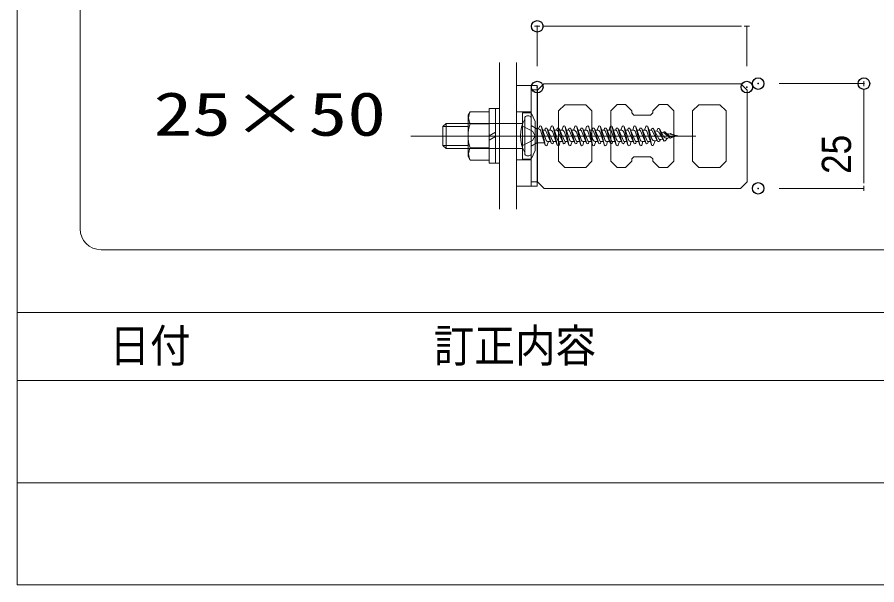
# Model space of a CAD drawing. Units: millimetres, scale not verified. Extents: x -1200 to 1200, y -500 to 500.
# Drawn here: x 98.61 to 139.62, y -113 to -85.89 of the extents above; entities that cross this region are included whole.
import ezdxf
from ezdxf.enums import TextEntityAlignment as Align

# ---------------------------------------------------------------- set-up
doc = ezdxf.new("R2010")
doc.units = ezdxf.units.MM
doc.header["$LTSCALE"] = 1.1
doc.header["$PDMODE"] = 32
doc.header["$PDSIZE"] = 0.55
for name, color, linetype, lineweight in [('0-0_一般', 7, 'Continuous', 9), ('0-1_0', 7, 'Continuous', 9), ('0-4_ルーバー', 7, 'Continuous', 9), ('0-8_背面金物', 7, 'Continuous', 9)]:
    doc.layers.add(name, color=color, linetype=linetype, lineweight=lineweight)
doc.layers.add('0-A_Defpoints', color=7, linetype='Continuous')
doc.styles.add('Osaka', font='')
doc.styles.add('ＭＳ ゴシック', font='')
doc.styles.get('Osaka').set_extended_font_data('Osaka')
doc.styles.get('ＭＳ ゴシック').set_extended_font_data('MS Gothic')

# ---------------------------------------------------------------- blocks, each defined once
blk = doc.blocks.new('グループ-41-1')
at = {"layer": '0-4_ルーバー'}
for points in [[(119343.3, 175023.18), (119335.79, 175015.69), (119335.79, 174905.98), (119343.6, 174898.18), (119577.98, 174898.18), (119585.79, 174905.98), (119585.79, 175015.69), (119578.28, 175023.18)], [(119400.8, 174990.68), (119400.8, 174930.68), (119393.3, 174923.18), (119368.3, 174923.18), (119360.8, 174930.68), (119360.8, 174990.68), (119368.3, 174998.18), (119393.3, 174998.18)], [(119498.29, 174990.83), (119498.29, 174930.84), (119490.79, 174923.34), (119480.79, 174923.34), (119473.29, 174930.84), (119473.29, 174933.34), (119470.79, 174935.84), (119450.79, 174935.84), (119448.29, 174933.34), (119448.29, 174930.84), (119440.79, 174923.34), (119430.8, 174923.34), (119423.3, 174930.84), (119423.3, 174990.83), (119430.8, 174998.33), (119440.79, 174998.33), (119448.29, 174990.83), (119448.29, 174988.33), (119450.79, 174985.83), (119470.79, 174985.83), (119473.29, 174988.33), (119473.29, 174990.83), (119480.79, 174998.33), (119490.79, 174998.33)], [(119560.79, 174990.68), (119560.79, 174930.68), (119553.29, 174923.18), (119528.29, 174923.18), (119520.79, 174930.68), (119520.79, 174990.68), (119528.29, 174998.18), (119553.29, 174998.18)]]:
    blk.add_lwpolyline(points, close=True, dxfattribs=at)
blk = doc.blocks.new('_DOT')
at = {"layer": '0-1_0'}
for p, q in [((-2.5, 0), (-5, 0)), ((-1.25, 0), (1.25, 0))]:
    blk.add_line(p, q, dxfattribs=at)
blk = doc.blocks.new('グループ-1264-1')
at = {"layer": '0-8_背面金物'}
for p, q in [((119253.08, 174975.79), (119226.83, 174975.79)), ((119226.83, 174945.79), (119226.83, 174975.79)), ((119253.08, 174975.79), (119318.25, 174975.79)), ((119253.08, 174949.54), (119223.08, 174949.54)), ((119253.08, 174945.79), (119226.83, 174945.79)), ((119253.08, 174945.79), (119318.08, 174945.79))]:
    blk.add_line(p, q, dxfattribs=at)
for points in [[(119328.08, 174933.29), (119328.08, 174988.29), (119318.08, 174988.29), (119318.08, 174933.29)], [(119328.08, 174933.29), (119328.08, 174988.29), (119333.08, 174978.29), (119333.08, 174943.29)]]:
    blk.add_lwpolyline(points, close=True, dxfattribs=at)
for points in [[(119253.08, 174972.04), (119223.08, 174972.04), (119226.83, 174975.79)], [(119223.08, 174972.04), (119223.08, 174949.54), (119226.83, 174945.79)]]:
    blk.add_lwpolyline(points, dxfattribs=at)
blk = doc.blocks.new('グループ-1265-1')
at = {"layer": '0-8_背面金物'}
for p, q in [((119278.08, 174928.48), (119278.08, 174993.48)), ((119290.58, 174993.48), (119278.08, 174993.48)), ((119285.58, 174928.48), (119285.58, 174993.48)), ((119290.58, 174928.48), (119290.58, 174993.48)), ((119255.6, 174989.84), (119253.08, 174985.48)), ((119253.08, 174985.48), (119253.08, 174936.48)), ((119278.08, 174989.84), (119255.6, 174989.84)), ((119278.08, 174975.41), (119255.6, 174975.41)), ((119278.08, 174960.98), (119285.58, 174965.31)), ((119278.08, 174955.98), (119285.58, 174960.31)), ((119278.08, 174946.54), (119255.6, 174946.54)), ((119290.58, 174928.48), (119278.08, 174928.48))]:
    blk.add_line(p, q, dxfattribs=at)
blk.add_lwpolyline([(119278.08, 174932.11), (119255.6, 174932.11), (119253.08, 174936.48)], dxfattribs=at)
for centre, radius, start, end in [((119268.1, 174982.63), 14.43, 150.00001, 209.99999), ((119295.65, 174960.98), 42.57, 160.18087, 199.81913), ((119268.1, 174939.33), 14.43, 150.00001, 209.99999)]:
    blk.add_arc(centre, radius, start, end, dxfattribs=at)
blk = doc.blocks.new('グループ-1266-1')
at = {"layer": '0-8_背面金物'}
for p, q in [((119328.08, 175015.98), (119335.58, 175015.98)), ((119310.58, 174989.73), (119328.08, 174989.73)), ((119310.58, 174932.23), (119328.08, 174932.23)), ((119328.08, 174905.98), (119335.58, 174905.98))]:
    blk.add_line(p, q, dxfattribs=at)
for points in [[(119310.58, 174900.98), (119310.58, 175020.98), (119335.58, 175020.98), (119335.58, 174900.98)], [(119328.08, 175020.98), (119335.58, 175020.98), (119335.58, 174900.98), (119328.08, 174900.98)]]:
    blk.add_lwpolyline(points, close=True, dxfattribs=at)
blk = doc.blocks.new('グループ-1267-1')
at = {"layer": '0-8_背面金物'}
for p, q in [((119325.58, 174984.73), (119323.08, 174984.73)), ((119317.31, 174972.98), (119329.9, 174966.7)), ((119320.58, 174939.73), (119320.58, 174982.23)), ((119328.08, 174939.73), (119328.08, 174982.23)), ((119328.08, 174973.48), (119335.18, 174969.38)), ((119329.9, 174966.7), (119332.94, 174960.98)), ((119336.31, 174969.38), (119335.18, 174969.38)), ((119337.05, 174969.26), (119338.09, 174972.01)), ((119339.21, 174967.75), (119345.12, 174949.99)), ((119340.48, 174971.96), (119345.63, 174956.48)), ((119345.08, 174950.13), (119340.52, 174971.82)), ((119341.85, 174967.83), (119344.4, 174967.83)), ((119344.4, 174967.83), (119345.16, 174969.56)), ((119345.83, 174967), (119352.2, 174952.39)), ((119347.48, 174969.56), (119353.78, 174955.11)), ((119352.14, 174952.56), (119347.54, 174969.39)), ((119348.24, 174967.83), (119350.6, 174967.83)), ((119348.25, 174967.83), (119350.79, 174967.83)), ((119350.6, 174967.83), (119352.18, 174972.01)), ((119354.12, 174965.29), (119359.21, 174949.99)), ((119354.57, 174971.96), (119359.72, 174956.48)), ((119359.17, 174950.13), (119354.61, 174971.82)), ((119355.94, 174967.83), (119358.49, 174967.83)), ((119358.49, 174967.83), (119359.25, 174969.56)), ((119360, 174966.84), (119366.3, 174952.39)), ((119361.58, 174969.56), (119367.88, 174955.11)), ((119366.24, 174952.56), (119361.64, 174969.39)), ((119362.34, 174967.83), (119364.7, 174967.83)), ((119362.34, 174967.83), (119364.88, 174967.83)), ((119364.7, 174967.83), (119366.28, 174972.01)), ((119368.22, 174965.29), (119373.31, 174949.99)), ((119368.67, 174971.96), (119373.82, 174956.48)), ((119373.27, 174950.13), (119368.71, 174971.82)), ((119370.04, 174967.83), (119372.59, 174967.83)), ((119372.59, 174967.83), (119373.35, 174969.56)), ((119373.92, 174967.15), (119380.36, 174952.39)), ((119375.63, 174969.56), (119381.94, 174955.11)), ((119380.3, 174952.56), (119375.69, 174969.39)), ((119376.39, 174967.83), (119378.76, 174967.83)), ((119376.44, 174967.83), (119378.98, 174967.83)), ((119378.76, 174967.83), (119380.33, 174972.01)), ((119382.27, 174965.29), (119387.37, 174949.99)), ((119382.72, 174971.96), (119387.88, 174956.48)), ((119387.33, 174950.13), (119382.76, 174971.82)), ((119384.1, 174967.83), (119386.65, 174967.83)), ((119386.65, 174967.83), (119387.41, 174969.56)), ((119388.15, 174966.84), (119394.46, 174952.39)), ((119389.73, 174969.56), (119396.04, 174955.11)), ((119394.4, 174952.56), (119389.79, 174969.39)), ((119390.49, 174967.83), (119393.04, 174967.83)), ((119393.04, 174967.83), (119394.42, 174971.96)), ((119396.31, 174965.47), (119401.47, 174949.99)), ((119396.82, 174971.96), (119401.98, 174956.48)), ((119401.43, 174950.13), (119396.86, 174971.82)), ((119398.2, 174967.83), (119400.75, 174967.83)), ((119400.75, 174967.83), (119401.51, 174969.56)), ((119402.25, 174966.84), (119408.56, 174952.39)), ((119403.83, 174969.56), (119410.14, 174955.11)), ((119408.5, 174952.56), (119403.89, 174969.39)), ((119404.59, 174967.83), (119407.14, 174967.83)), ((119407.14, 174967.83), (119408.52, 174971.96)), ((119410.41, 174965.47), (119415.57, 174949.99)), ((119410.92, 174971.96), (119416.08, 174956.48)), ((119415.53, 174950.13), (119410.96, 174971.82)), ((119412.3, 174967.83), (119414.85, 174967.83)), ((119414.85, 174967.83), (119415.61, 174969.56)), ((119416.35, 174966.84), (119422.66, 174952.39)), ((119417.93, 174969.56), (119424.24, 174955.11)), ((119422.6, 174952.56), (119417.99, 174969.39)), ((119418.69, 174967.83), (119421.24, 174967.83)), ((119421.24, 174967.83), (119422.62, 174971.96)), ((119424.51, 174965.47), (119429.67, 174949.99)), ((119425.02, 174971.96), (119430.18, 174956.48)), ((119429.63, 174950.13), (119425.06, 174971.82)), ((119426.4, 174967.83), (119428.95, 174967.83)), ((119428.95, 174967.83), (119429.71, 174969.56)), ((119430.45, 174966.84), (119436.76, 174952.39)), ((119432.03, 174969.56), (119438.34, 174955.11)), ((119436.7, 174952.56), (119432.09, 174969.39)), ((119432.79, 174967.83), (119435.34, 174967.83)), ((119435.34, 174967.83), (119436.72, 174971.96)), ((119438.61, 174965.47), (119443.77, 174949.99)), ((119439.12, 174971.96), (119444.28, 174956.48)), ((119443.73, 174950.13), (119439.16, 174971.82)), ((119440.5, 174967.83), (119443.05, 174967.83)), ((119443.05, 174967.83), (119443.81, 174969.56)), ((119444.55, 174966.84), (119450.86, 174952.39)), ((119446.13, 174969.56), (119452.44, 174955.11)), ((119450.8, 174952.56), (119446.19, 174969.39)), ((119446.89, 174967.83), (119449.44, 174967.83)), ((119449.44, 174967.83), (119450.82, 174971.96)), ((119452.71, 174965.47), (119457.87, 174949.99)), ((119453.22, 174971.96), (119458.38, 174956.48)), ((119457.83, 174950.13), (119453.26, 174971.82)), ((119454.6, 174967.83), (119457.15, 174967.83)), ((119457.15, 174967.83), (119457.91, 174969.56)), ((119458.65, 174966.84), (119464.96, 174952.39)), ((119466.53, 174955.12), (119460.23, 174969.56)), ((119464.9, 174952.56), (119460.29, 174969.39)), ((119460.99, 174967.83), (119463.54, 174967.83)), ((119463.54, 174967.83), (119464.92, 174971.96)), ((119466.83, 174965.46), (119471.97, 174950.16)), ((119467.32, 174971.96), (119472.24, 174957.31)), ((119471.93, 174950.3), (119467.36, 174971.82)), ((119471.34, 174967.83), (119468.71, 174967.83)), ((119471.34, 174967.83), (119472.01, 174969.35)), ((119472.7, 174967), (119479.1, 174954.68)), ((119474.3, 174969.42), (119480.53, 174957.42)), ((119479.1, 174954.68), (119474.38, 174969.23)), ((119475.51, 174967.09), (119478.04, 174966.53)), ((119478.04, 174966.53), (119479.04, 174969.09)), ((119481.34, 174969.23), (119485.99, 174960.54)), ((119481.36, 174964.08), (119486.34, 174955.34)), ((119486.26, 174955.51), (119481.42, 174969.06)), ((119483.42, 174965.33), (119485.95, 174964.77)), ((119485.95, 174964.77), (119486.42, 174965.39)), ((119492.83, 174961.17), (119487.99, 174965.53)), ((119488.09, 174965.42), (119493.82, 174958.54)), ((119493.88, 174958.47), (119488.27, 174963.57)), ((119493.48, 174963.1), (119493.88, 174963.48)), ((119494.59, 174963.59), (119501.37, 174960.6)), ((119497.93, 174962.12), (119503.08, 174960.98)), ((119317.31, 174948.98), (119329.9, 174955.25)), ((119328.08, 174948.48), (119335.18, 174952.58)), ((119329.9, 174955.25), (119332.94, 174960.98)), ((119348.9, 174954.13), (119347.53, 174949.99)), ((119348.9, 174954.13), (119351.44, 174954.13)), ((119355.29, 174954.13), (119354.53, 174952.39)), ((119355.29, 174954.13), (119357.83, 174954.13)), ((119362.99, 174954.13), (119361.62, 174949.99)), ((119362.24, 174954.13), (119365.54, 174954.13)), ((119369.39, 174954.13), (119368.63, 174952.39)), ((119369.39, 174954.13), (119371.93, 174954.13)), ((119377.09, 174954.13), (119375.72, 174949.99)), ((119376.29, 174954.13), (119379.6, 174954.13)), ((119383.44, 174954.13), (119382.68, 174952.39)), ((119383.44, 174954.13), (119385.99, 174954.13)), ((119391.15, 174954.13), (119389.77, 174949.99)), ((119391.15, 174954.13), (119393.7, 174954.13)), ((119397.54, 174954.13), (119396.78, 174952.39)), ((119397.54, 174954.13), (119400.09, 174954.13)), ((119405.25, 174954.13), (119403.87, 174949.99)), ((119405.25, 174954.13), (119407.8, 174954.13)), ((119411.64, 174954.13), (119410.88, 174952.39)), ((119411.64, 174954.13), (119414.19, 174954.13)), ((119419.35, 174954.13), (119417.97, 174949.99)), ((119419.35, 174954.13), (119421.9, 174954.13)), ((119425.74, 174954.13), (119424.98, 174952.39)), ((119425.74, 174954.13), (119428.29, 174954.13)), ((119433.45, 174954.13), (119432.07, 174949.99)), ((119433.45, 174954.13), (119436, 174954.13)), ((119439.84, 174954.13), (119439.08, 174952.39)), ((119439.84, 174954.13), (119442.39, 174954.13)), ((119447.55, 174954.13), (119446.17, 174949.99)), ((119447.55, 174954.13), (119450.1, 174954.13)), ((119453.94, 174954.13), (119453.18, 174952.39)), ((119453.94, 174954.13), (119456.49, 174954.13)), ((119461.65, 174954.13), (119460.27, 174949.99)), ((119461.65, 174954.13), (119464.2, 174954.13)), ((119468.05, 174954.13), (119467.28, 174952.38)), ((119468.05, 174954.13), (119470.64, 174954.13)), ((119476.28, 174955.03), (119474.35, 174950.11)), ((119476.28, 174955.03), (119478.64, 174955.56)), ((119482.63, 174956.44), (119481.25, 174954.52)), ((119482.63, 174956.44), (119485.37, 174957.05)), ((119490.91, 174958.28), (119488.06, 174955.15)), ((119490.91, 174958.28), (119493.47, 174958.85)), ((119494.59, 174958.36), (119497.93, 174959.83)), ((119497.93, 174959.83), (119503.08, 174960.98)), ((119323.08, 174937.23), (119325.58, 174937.23))]:
    blk.add_line(p, q, dxfattribs=at)
for points in [[(119344.26, 174952.58), (119335.18, 174952.58), (119335.18, 174969.38)], [(119489.77, 174963.93), (119494.32, 174962.92), (119501.37, 174960.6)]]:
    blk.add_lwpolyline(points, dxfattribs=at)
for centre, radius, start, end in [((119323.08, 174982.23), 2.5, 90, 180), ((119325.58, 174982.23), 2.5, 0, 90), ((119358.08, 174960.98), 42.5, 151.92751, 208.07249), ((119339.27, 174971.56), 1.27, 11.89508, 159.30645), ((119353.36, 174971.56), 1.27, 11.89508, 159.30645), ((119367.46, 174971.56), 1.27, 11.89508, 159.30645), ((119381.52, 174971.56), 1.27, 11.89508, 159.30645), ((119395.62, 174971.56), 1.27, 11.89508, 161.57613), ((119409.72, 174971.56), 1.27, 11.89508, 161.57613), ((119423.82, 174971.56), 1.27, 11.89508, 161.57613), ((119437.92, 174971.56), 1.27, 11.89508, 161.57613), ((119452.02, 174971.56), 1.27, 11.89508, 161.57613), ((119466.12, 174971.56), 1.27, 11.98757, 161.57613), ((119336.14, 174965.67), 3.71, 34.11523, 90), ((119344.4, 174966.19), 1.64, 23.5651, 90), ((119346.31, 174969.06), 1.27, 15.29547, 164.70453), ((119350.6, 174964.12), 3.71, 18.42387, 90), ((119358.49, 174966.19), 1.64, 23.5651, 90), ((119360.41, 174969.06), 1.27, 15.29547, 156.4349), ((119364.7, 174964.12), 3.71, 18.42387, 90), ((119372.59, 174966.19), 1.64, 23.5651, 90), ((119374.51, 174969.06), 1.27, 15.29547, 156.4349), ((119378.76, 174964.12), 3.71, 18.42387, 90), ((119386.65, 174966.19), 1.64, 23.5651, 90), ((119388.57, 174969.06), 1.27, 15.29547, 156.4349), ((119393.04, 174964.38), 3.45, 18.42387, 90), ((119400.75, 174966.19), 1.64, 23.5651, 90), ((119402.67, 174969.06), 1.27, 15.29547, 156.4349), ((119407.14, 174964.38), 3.45, 18.42387, 90), ((119414.85, 174966.19), 1.64, 23.5651, 90), ((119416.77, 174969.06), 1.27, 15.29547, 156.4349), ((119421.24, 174964.38), 3.45, 18.42387, 90), ((119428.95, 174966.19), 1.64, 23.5651, 90), ((119430.87, 174969.06), 1.27, 15.29547, 156.4349), ((119435.34, 174964.38), 3.45, 18.42387, 90), ((119443.05, 174966.19), 1.64, 23.5651, 90), ((119444.97, 174969.06), 1.27, 15.29547, 156.4349), ((119449.44, 174964.38), 3.45, 18.42387, 90), ((119457.15, 174966.19), 1.64, 23.5651, 90), ((119459.07, 174969.06), 1.27, 15.29547, 156.4349), ((119463.54, 174964.36), 3.47, 18.56475, 90), ((119471.34, 174966.29), 1.53, 27.44523, 90), ((119473.17, 174968.84), 1.27, 17.9663, 156.14807), ((119476.94, 174961.56), 5.09, 29.70064, 77.5), ((119480.22, 174968.63), 1.27, 19.69187, 158.68305), ((119484.85, 174959.81), 5.09, 47.72778, 77.5), ((119487.27, 174964.73), 1.07, 39.766, 142.36596), ((119494.32, 174963), 0.653, 66.16718, 132.91395), ((119348.9, 174957.57), 3.45, 198.42387, 270), ((119353.36, 174952.89), 1.27, 195.29547, 336.4349), ((119355.29, 174955.77), 1.64, 203.5651, 270), ((119362.99, 174957.57), 3.45, 198.42387, 270), ((119367.46, 174952.89), 1.27, 195.29547, 336.4349), ((119369.39, 174955.77), 1.64, 203.5651, 270), ((119377.09, 174957.57), 3.45, 198.42387, 270), ((119381.52, 174952.89), 1.27, 195.29547, 336.4349), ((119383.44, 174955.77), 1.64, 203.5651, 270), ((119391.15, 174957.57), 3.45, 198.42387, 270), ((119395.62, 174952.89), 1.27, 195.29547, 336.4349), ((119397.54, 174955.77), 1.64, 203.5651, 270), ((119405.25, 174957.57), 3.45, 198.42387, 270), ((119409.72, 174952.89), 1.27, 195.29547, 336.4349), ((119411.64, 174955.77), 1.64, 203.5651, 270), ((119419.35, 174957.57), 3.45, 198.42387, 270), ((119423.82, 174952.89), 1.27, 195.29547, 336.4349), ((119425.74, 174955.77), 1.64, 203.5651, 270), ((119433.45, 174957.57), 3.45, 198.42387, 270), ((119437.92, 174952.89), 1.27, 195.29547, 336.4349), ((119439.84, 174955.77), 1.64, 203.5651, 270), ((119447.55, 174957.57), 3.45, 198.42387, 270), ((119452.02, 174952.89), 1.27, 195.29547, 336.4349), ((119453.94, 174955.77), 1.64, 203.5651, 270), ((119461.65, 174957.57), 3.45, 198.42387, 270), ((119466.12, 174952.89), 1.27, 195.29547, 336.14807), ((119468.05, 174955.78), 1.66, 203.5651, 270), ((119475.53, 174958.41), 3.46, 198.56475, 282.5), ((119480.22, 174955.27), 1.27, 188.48736, 324.28933), ((119482.22, 174958.3), 1.9, 207.44524, 282.5), ((119489.94, 174962.65), 4.48, 208.1432, 282.5), ((119487.27, 174955.87), 1.07, 199.69187, 317.68328), ((119496.68, 174965.45), 5.76, 228.04019, 282.5), ((119494.32, 174958.95), 0.653, 219.766, 293.83282), ((119346.32, 174950.39), 1.27, 191.89508, 341.57613), ((119360.41, 174950.39), 1.27, 191.89508, 341.57613), ((119374.51, 174950.39), 1.27, 191.89508, 341.57613), ((119388.57, 174950.39), 1.27, 191.89508, 341.57613), ((119402.67, 174950.39), 1.27, 191.89508, 341.57613), ((119416.77, 174950.39), 1.27, 191.89508, 341.57613), ((119430.87, 174950.39), 1.27, 191.89508, 341.57613), ((119444.97, 174950.39), 1.27, 191.89508, 341.57613), ((119459.07, 174950.39), 1.27, 191.89508, 341.57613), ((119473.17, 174950.57), 1.27, 191.98757, 338.68305), ((119323.08, 174939.73), 2.5, 180, 270), ((119325.58, 174939.73), 2.5, 270, 0)]:
    blk.add_arc(centre, radius, start, end, dxfattribs=at)
blk = doc.blocks.new('グループ-1268-1')
at = {"layer": '0-8_背面金物'}
blk.add_blockref('グループ-1267-1', (0, 0), dxfattribs=at)
blk = doc.blocks.new('グループ-1269-1')
at = {"layer": '0-8_背面金物'}
for p, q in [((119290.58, 175048.48), (119290.58, 174873.48)), ((119310.58, 175048.48), (119310.58, 174873.48))]:
    blk.add_line(p, q, dxfattribs=at)
blk = doc.blocks.new('グループ-1270-1')
at = {"layer": '0-8_背面金物'}
blk.add_line((119184.55, 174960.79), (119524.55, 174960.79), dxfattribs=at)
for name in ['グループ-1269-1', 'グループ-1266-1', 'グループ-1265-1', 'グループ-1264-1', 'グループ-1268-1']:
    blk.add_blockref(name, (0, 0), dxfattribs=at)

msp = doc.modelspace()

# ---------------------------------------------------------------- linework, layer by layer
at = {"layer": '0-0_一般'}
for p, q in [((101.607, -96), (101.607, -25)), ((123.422, -88.231), (123.422, -86.331)), ((132.921, -86.331), (123.923, -86.331)), ((133.422, -88.231), (133.422, -86.331)), ((134.96, -89.068), (139.01, -89.068)), ((139.01, -93.568), (139.01, -89.569)), ((134.96, -94.068), (139.01, -94.068)), ((222.607, -97), (102.607, -97)), ((98.607, -103.25), (218.607, -103.25)), ((98.607, -108.125), (218.607, -108.125))]:
    msp.add_line(p, q, dxfattribs=at)
for points in [[(98.607, 160), (498.607, 160), (498.607, -100), (98.607, -100)], [(98.607, -100), (498.607, -100), (498.607, -113), (98.607, -113)]]:
    msp.add_lwpolyline(points, close=True, dxfattribs=at)
msp.add_arc((102.607, -96), 1, 180, 270, dxfattribs=at)
at = {"layer": '0-A_Defpoints'}
for p in [(123.422, -86.331), (123.422, -89.231), (133.422, -89.231), (133.96, -89.068), (139.01, -89.068), (133.96, -94.068)]:
    msp.add_point(p, dxfattribs=at)

# ---------------------------------------------------------------- block references
at = {"layer": '0-0_一般', "xscale": 0.1001489, "yscale": 0.1001489}
for p, rotation in [((123.422, -86.331), 180), ((139.01, -89.068), 90), ((139.01, -94.068), 270)]:
    msp.add_blockref('_DOT', p, dxfattribs=dict(at, rotation=rotation))
msp.add_blockref('_DOT', (133.422, -86.331), dxfattribs=at)
at = {"layer": '0-4_ルーバー', "xscale": 0.04, "yscale": 0.04}
msp.add_blockref('グループ-41-1', (-4650, -7090), dxfattribs=at)
at = {"layer": '0-8_背面金物', "xscale": 0.04, "yscale": 0.04}
msp.add_blockref('グループ-1270-1', (-4650, -7090), dxfattribs=at)

# ---------------------------------------------------------------- texts
at = {"layer": '0-0_一般', "style": 'ＭＳ ゴシック'}
for s, height, width, p in [('25×50', 2.09, 1.3, (105.116, -92.183)), ('日付\u3000\u3000\u3000\u3000\u3000\u3000訂正内容', 1.576, 0.9, (103.008, -102.839))]:
    msp.add_text(s, height=height, dxfattribs=dict(at, width=width)).set_placement(p, align=Align.BOTTOM_LEFT)
at = {"layer": '0-0_一般', "style": 'Osaka', "width": 0.9}
msp.add_text('25', height=1.393, rotation=90, dxfattribs=at).set_placement((138.81, -93.378), align=Align.BOTTOM_LEFT)

doc.saveas('drawing.dxf')
